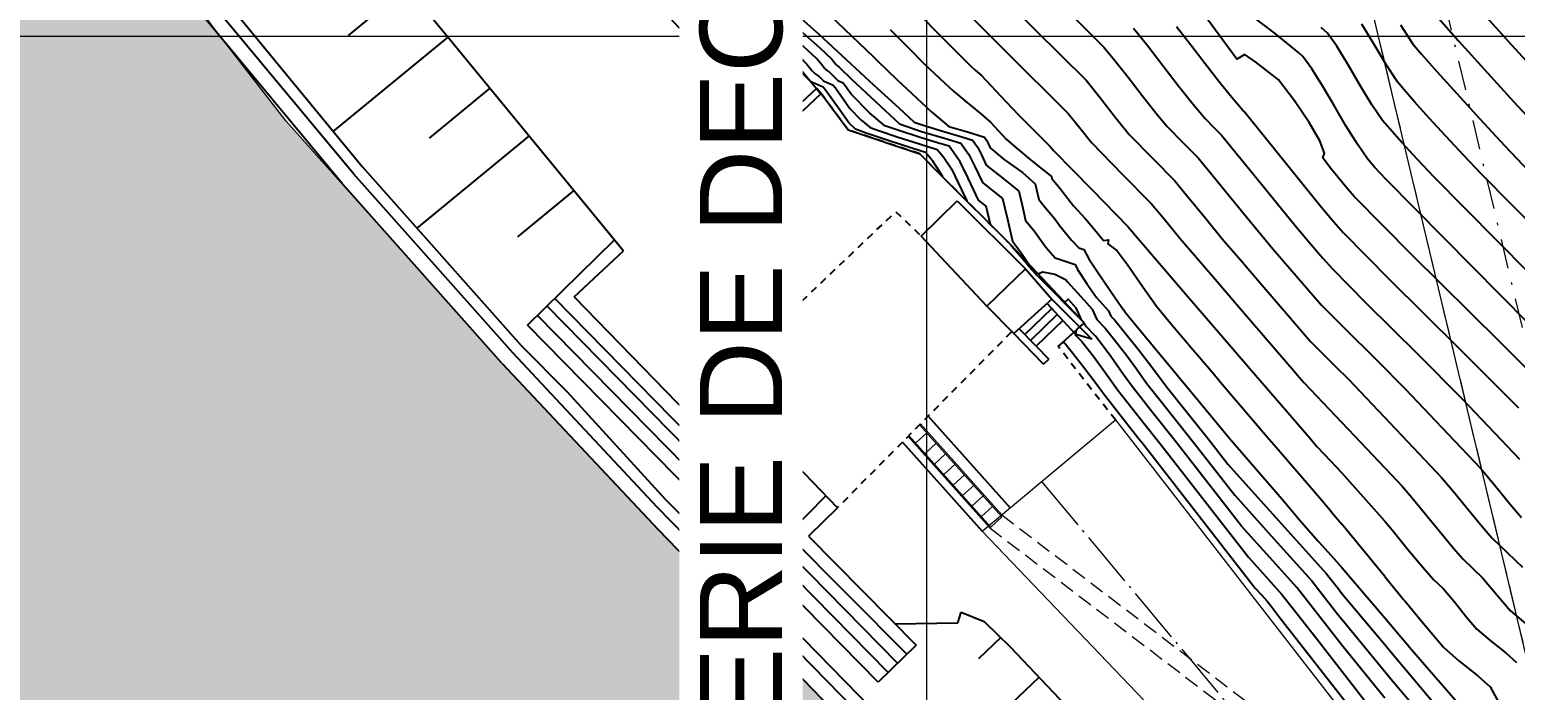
# Model space of a CAD drawing. Extents: x 61466 to 63015, y 108404 to 110397.
# Drawn here: x 62411.9 to 62475, y 108572.2 to 108600.3 of the extents above; entities that cross this region are included whole.
import ezdxf
from ezdxf import colors
from ezdxf.entities.mleader import LeaderData, LeaderLine
from ezdxf.math import Vec2, Vec3

# ---------------------------------------------------------------- set-up
doc = ezdxf.new("R2010")
doc.units = 0
doc.header["$LTSCALE"] = 1.000015
doc.header["$MEASUREMENT"] = 0
for name, pattern in [('ACAD_ISO04W100', [30, 24, -3, 0, -3]), ('DOT', [0.55, 0.3, -0.25]), ('NASCOSTA', [9.525, 6.35, -3.175]), ('TRATTEGGIATA', [0.75, 0.5, -0.25]), ('TRATTOPUNTO2', [0.5, 0.25, -0.125, 0, -0.125])]:
    doc.linetypes.add(name, pattern=pattern)
for name, color, linetype in [('Bâti', 7, 'Continuous'), ('CANALISATION', 2, 'Continuous'), ('colore lago', 131, 'Continuous'), ('coordinate', 2, 'Continuous'), ('curve livello 5m', 7, 'Continuous'), ('LIN010TR', 2, 'NASCOSTA'), ('LIN018TR', 6, 'NASCOSTA'), ('LIN025CO', 7, 'Continuous'), ('pendenze', 2, 'Continuous'), ('Per+Mod Surf', 7, 'Continuous'), ('SCALE', 2, 'Continuous'), ('sezioni', 7, 'Continuous'), ('TalusHautBas', 7, 'Continuous'), ('TRATTCOLO-32', 255, 'Continuous')]:
    doc.layers.add(name, color=color, linetype=linetype)
doc.layers.add('Colori bordi', color=5, linetype='Continuous', plot=False)
doc.layers.add('no_plot', color=5, linetype='Continuous', plot=False)
doc.layers.add('LINE035', color=1, linetype='Continuous', lineweight=35)
doc.styles.add('ARIAL', font='arial.ttf')

# ---------------------------------------------------------------- blocks, each defined once
blk = doc.blocks.new('CONTORNO')
at = {"layer": 'Colori bordi', "lineweight": 0, "ltscale": 2, "flags": 128}
blk.add_lwpolyline([(-22.578, 81.44), (16.586, -82.868), (15.866, -82.007), (19.27, -96.287), (18.407, -96.98), (19.153, -100.108)], dxfattribs=at)

msp = doc.modelspace()

# ---------------------------------------------------------------- hatches: boundary and pattern name
at = {"layer": 'colore lago', "linetype": 'Continuous', "lineweight": 0}
msp.add_hatch(color=256, dxfattribs=at).paths.add_polyline_path([(62547.915, 108426.777), (62544.897, 108437.007), (62544.493, 108444.651), (62545.356, 108452.699), (62543.608, 108459.606), (62537.06, 108468.431), (62530.397, 108473.862), (62527.61, 108478.063), (62523.513, 108483.362), (62517.305, 108489.509), (62515.162, 108489.283), (62513.59, 108490.987), (62513.852, 108495.246), (62504.852, 108507.641), (62496.282, 108519.444), (62493.401, 108518.757), (62485.503, 108525.16), (62484.758, 108528.288), (62471.397, 108544.28), (62471.521, 108544.381), (62471.307, 108544.63), (62466.582, 108550.14), (62461.323, 108555.669), (62452.234, 108564.908), (62445.975, 108571.355), (62438.597, 108578.993), (62431.968, 108586.051), (62422.759, 108596.383), (62419.614, 108600.43), (62408.579, 108615.912), (62402.883, 108625.049), (62402.43, 108624.768), (62397.589, 108621.762), (62392.271, 108618.46), (62379.582, 108610.581), (62385.62, 108600.92), (62400.115, 108577.726), (62397.691, 108576.2), (62399.555, 108573.013), (62400.542, 108570.997), (62402.182, 108566.645), (62403.779, 108562.376), (62405.518, 108558.228), (62408.196, 108552.888), (62411.192, 108547.807), (62415.156, 108541.54), (62417.677, 108537.481), (62418.985, 108535.375), (62423.804, 108527.74), (62427.401, 108522.066), (62428.917, 108522.33), (62431.999, 108520.483), (62435.209, 108517.103), (62435.248, 108508.375), (62442.532, 108497.745), (62448.327, 108490.271), (62457.902, 108478.106), (62469.007, 108462.331), (62468.89, 108461.981), (62477.152, 108449.843), (62486.864, 108436.011), (62496.889, 108418.536), (62504.8, 108403.974), (62555.468, 108403.974), (62553.625, 108410.285), (62549.503, 108421.578)])

# ---------------------------------------------------------------- linework, layer by layer
at = {"layer": 'Bâti', "linetype": 'Continuous'}
for p, q in [((62443.681, 108595.818), (62427.582, 108613.222)), ((62435.91, 108604.601), (62443.657, 108596.226)), ((62420.086, 108601.653), (62426.004, 108594.446)), ((62425.15, 108593.724), (62419.158, 108600.935)), ((62425.639, 108594.131), (62419.665, 108601.319)), ((62445.32, 108597.765), (62443.657, 108596.226)), ((62445.32, 108597.765), (62445.334, 108597.776)), ((62445.521, 108597.556), (62445.334, 108597.776)), ((62445.521, 108597.556), (62443.681, 108595.818)), ((62432.404, 108586.516), (62425.639, 108594.131)), ((62426.004, 108594.446), (62432.761, 108586.841)), ((62429.779, 108588.513), (62425.163, 108593.709)), ((62449.778, 108591.481), (62451.3, 108592.991)), ((62451.3, 108592.991), (62454.206, 108590.102)), ((62452.56, 108588.504), (62449.778, 108591.481)), ((62435.016, 108588.904), (62437.114, 108590.869)), ((62436.734, 108591.331), (62437.114, 108590.869)), ((62454.206, 108590.102), (62452.56, 108588.504)), ((62454.206, 108590.102), (62455.332, 108588.799)), ((62435.016, 108588.904), (62439.879, 108583.902)), ((62431.928, 108586.094), (62429.779, 108588.513)), ((62448.772, 108573.313), (62433.862, 108588.513)), ((62439.877, 108583.039), (62434.191, 108588.836)), ((62453.717, 108587.341), (62452.56, 108588.504)), ((62455.792, 108587.901), (62455.139, 108588.625)), ((62455.332, 108588.799), (62457.031, 108587.098)), ((62447.946, 108572.503), (62433.036, 108587.703)), ((62448.365, 108572.914), (62433.455, 108588.114)), ((62455.792, 108587.901), (62456.355, 108587.304)), ((62454.983, 108586.044), (62453.717, 108587.341)), ((62454.664, 108586.801), (62453.941, 108587.544)), ((62457.031, 108587.098), (62456.355, 108587.304)), ((62438.547, 108579.955), (62432.404, 108586.516)), ((62432.761, 108586.841), (62434.721, 108584.858)), ((62454.664, 108586.801), (62455.197, 108586.254)), ((62438.597, 108578.993), (62431.968, 108586.051)), ((62454.983, 108586.044), (62455.197, 108586.254)), ((62439.879, 108583.902), (62441.228, 108585.122)), ((62441.228, 108585.122), (62446.208, 108579.926)), ((62434.721, 108584.858), (62438.898, 108580.288)), ((62439.877, 108583.039), (62441.67, 108584.661)), ((62450.071, 108583.829), (62453.562, 108579.93)), ((62448.972, 108582.719), (62452.365, 108578.929)), ((62438.898, 108580.288), (62442.358, 108576.818)), ((62445.724, 108580.432), (62444.099, 108578.797)), ((62447.629, 108570.66), (62438.547, 108579.955)), ((62446.208, 108579.926), (62444.987, 108578.725)), ((62445.975, 108571.355), (62438.597, 108578.993)), ((62444.099, 108578.797), (62449.17, 108573.703)), ((62444.987, 108578.725), (62449.555, 108574.081)), ((62442.358, 108576.818), (62459.629, 108559.171)), ((62449.555, 108574.081), (62447.946, 108572.503))]:
    msp.add_line(p, q, dxfattribs=at)
at = {"layer": 'Bâti', "linetype": 'DOT'}
for p, q in [((62441.122, 108585.317), (62448.691, 108592.527)), ((62448.691, 108592.527), (62449.778, 108591.481)), ((62453.602, 108587.397), (62448.972, 108582.719)), ((62448.972, 108582.719), (62446.208, 108579.926))]:
    msp.add_line(p, q, dxfattribs=at)
at = {"layer": 'CANALISATION', "linetype": 'Continuous', "lineweight": 0}
for p, q in [((62449.219, 108582.968), (62452.691, 108579.077)), ((62449.538, 108582.685), (62450.014, 108583.122)), ((62449.938, 108582.238), (62450.413, 108582.675)), ((62450.337, 108581.79), (62450.813, 108582.227)), ((62450.737, 108581.342), (62451.212, 108581.779)), ((62451.136, 108580.895), (62451.612, 108581.332)), ((62451.536, 108580.447), (62452.011, 108580.884)), ((62451.935, 108579.999), (62452.411, 108580.436)), ((62452.335, 108579.551), (62452.81, 108579.988)), ((62452.734, 108579.104), (62453.21, 108579.541))]:
    msp.add_line(p, q, dxfattribs=at)
at = {"layer": 'CANALISATION', "linetype": 'Continuous', "lineweight": 0, "flags": 128}
for points in [[(62453.21, 108579.541), (62449.709, 108583.463)], [(62453.2, 108579.627), (62449.744, 108583.499)], [(62452.734, 108579.104), (62449.254, 108583.004)]]:
    msp.add_lwpolyline(points, dxfattribs=at)
at = {"layer": 'Colori bordi', "linetype": 'Continuous', "lineweight": 0, "flags": 128}
msp.add_lwpolyline([(62485.503, 108525.16), (62484.758, 108528.288), (62471.397, 108544.28), (62471.521, 108544.381), (62471.307, 108544.63), (62466.582, 108550.14), (62461.323, 108555.669), (62452.234, 108564.908), (62445.975, 108571.355), (62438.597, 108578.993), (62431.968, 108586.051), (62422.759, 108596.383), (62419.614, 108600.43), (62408.579, 108615.912)], dxfattribs=at)
at = {"layer": 'coordinate', "linetype": 'Continuous', "lineweight": 0}
for p, q in [((62450, 108778.484), (62450, 108403.974)), ((62300, 108600), (62447.744, 108600)), ((62447.744, 108600), (62587, 108600))]:
    msp.add_line(p, q, dxfattribs=at)
at = {"layer": 'curve livello 5m', "color": 2}
for p, q in [((62467.663, 108583.56), (62469.492, 108581.629)), ((62467.663, 108575.186), (62469.492, 108572.96))]:
    msp.add_line(p, q, dxfattribs=at)
at = {"layer": 'curve livello 5m', "color": 2, "flags": 128}
for points in [[(62447.744, 108604.79), (62448.225, 108604.4), (62448.809, 108603.925), (62448.809, 108603.925), (62453.306, 108599.413), (62456.029, 108596.702), (62456.516, 108596.091), (62457.013, 108595.468), (62457.013, 108595.468), (62458.328, 108594.13), (62459.562, 108592.875), (62460.102, 108592.218), (62460.774, 108591.398), (62460.774, 108591.398), (62462.187, 108589.755), (62463.53, 108588.195), (62465.643, 108585.738), (62465.854, 108585.492), (62466.049, 108585.265), (62467.663, 108583.56)], [(62477.595, 108583.769), (62474.394, 108586.978), (62470.648, 108590.689), (62468.188, 108593.176), (62467.908, 108593.502), (62467.185, 108594.384), (62466.851, 108594.813), (62466.925, 108595.021), (62466.729, 108595.539), (62466.275, 108596.327), (62465.657, 108597.24), (62464.965, 108598.133), (62464.965, 108598.133), (62464.886, 108598.205), (62464.013, 108598.893), (62463.542, 108599.21), (62463.203, 108599.014), (62459.92, 108603.49)], [(62444.096, 108600.732), (62444.721, 108600.156), (62445.463, 108599.499), (62445.971, 108599.02), (62446.014, 108598.961), (62446.064, 108598.902), (62446.164, 108598.785), (62446.219, 108598.728), (62446.29, 108598.68), (62446.84, 108598.138), (62447.021, 108597.973), (62448.851, 108596.26), (62449.793, 108595.944), (62450.769, 108595.65), (62451.458, 108595.438), (62451.805, 108594.958), (62452.051, 108594.447), (62452.379, 108593.766), (62452.822, 108593.415), (62453.227, 108593.083), (62453.44, 108592.208), (62453.652, 108591.268), (62453.701, 108591.211), (62454.035, 108590.759), (62454.356, 108590.298)], [(62471.796, 108600.743), (62472.625, 108599.8), (62473.713, 108598.592), (62474.972, 108597.216), (62476.314, 108595.769)], [(62454.747, 108589.882), (62454.937, 108589.97), (62455.464, 108589.875), (62455.94, 108589.629), (62455.94, 108589.629), (62455.947, 108589.617), (62455.996, 108589.544), (62456.565, 108588.919), (62457.052, 108588.373), (62457.052, 108588.373), (62457.246, 108587.936), (62457.6, 108587.565), (62457.998, 108587.076), (62458.501, 108586.429), (62458.501, 108586.429), (62458.925, 108585.842), (62459.361, 108585.237), (62459.361, 108585.237), (62459.923, 108584.518), (62461.332, 108582.746), (62463.111, 108580.463), (62464.791, 108578.596), (62466.385, 108576.824), (62467.511, 108575.38), (62467.663, 108575.186)], [(62469.492, 108581.629), (62470.241, 108580.837), (62470.717, 108580.279), (62471.292, 108579.578), (62471.886, 108578.849), (62472.418, 108578.204), (62472.807, 108577.757), (62472.807, 108577.757), (62473.236, 108577.349), (62473.666, 108576.94), (62473.666, 108576.94), (62474.269, 108576.215), (62474.831, 108575.545), (62474.831, 108575.545), (62475.575, 108574.921), (62476.208, 108574.377), (62476.208, 108574.377), (62476.613, 108573.592), (62477.076, 108572.662), (62477.076, 108572.662), (62478.195, 108571.125), (62479.771, 108568.987), (62480.245, 108568.404), (62480.463, 108568.145)], [(62469.492, 108572.96), (62469.754, 108572.648), (62471.565, 108570.509), (62471.676, 108570.367), (62472.271, 108569.678), (62472.976, 108568.884), (62473, 108568.855)]]:
    msp.add_lwpolyline(points, dxfattribs=at)
at = {"layer": 'LIN010TR', "linetype": 'TRATTOPUNTO2', "lineweight": 0, "ltscale": 5, "flags": 128}
msp.add_lwpolyline([(62455.145, 108672.281), (62484.936, 108547.295)], dxfattribs=at)
at = {"layer": 'LIN010TR', "lineweight": 0, "ltscale": 0.1, "flags": 128}
for points in [[(62453.2, 108579.627), (62465.895, 108569.944), (62482.946, 108549.535), (62484.869, 108547.234)], [(62452.691, 108579.077), (62465.376, 108569.402), (62482.946, 108548.372), (62484.869, 108546.071)]]:
    msp.add_lwpolyline(points, dxfattribs=at)
at = {"layer": 'LIN018TR', "linetype": 'ACAD_ISO04W100', "lineweight": 0, "ltscale": 0.1, "flags": 128}
msp.add_lwpolyline([(62454.896, 108581.044), (62481.938, 108548.677), (62484.869, 108545.169)], dxfattribs=at)
at = {"layer": 'LIN025CO', "linetype": 'TRATTEGGIATA', "lineweight": 0, "ltscale": 2}
msp.add_line((62439.65, 108724.004), (62483.092, 108541.745), dxfattribs=at)
at = {"layer": 'LIN025CO', "linetype": 'Continuous'}
for p, q in [((62445.495, 108597.559), (62445.521, 108597.556)), ((62445.521, 108597.556), (62446.667, 108596.004)), ((62446.667, 108596.004), (62449.718, 108594.988)), ((62449.718, 108594.988), (62450.669, 108594.029)), ((62450.669, 108594.029), (62453.568, 108591.134)), ((62453.568, 108591.134), (62454.692, 108589.828)), ((62454.692, 108589.828), (62456.71, 108587.8)), ((62456.71, 108587.8), (62455.601, 108586.787))]:
    msp.add_line(p, q, dxfattribs=at)
at = {"layer": 'no_plot'}
for p, q in [((62469.492, 108579.366), (62467.663, 108581.42)), ((62469.492, 108576.999), (62467.663, 108579.229)), ((62467.663, 108577.386), (62469.492, 108575.253)), ((62467.663, 108576.286), (62469.492, 108574.107)), ((62469.492, 108571.822), (62467.663, 108574.086))]:
    msp.add_line(p, q, dxfattribs=at)
at = {"layer": 'no_plot', "flags": 128}
for points in [[(62451.065, 108603.839), (62454.627, 108600.265), (62456.784, 108598.118), (62457.361, 108597.409), (62458.034, 108596.537), (62458.626, 108595.808), (62459.621, 108594.796), (62460.555, 108593.845), (62461.064, 108593.232), (62461.875, 108592.235), (62462.579, 108591.379), (62463.357, 108590.474), (62464.097, 108589.615), (62465.484, 108588.002), (62466.337, 108587.01), (62466.759, 108586.583), (62467.402, 108585.946), (62467.952, 108585.395), (62470.212, 108583.008), (62471.901, 108581.224), (62472.416, 108580.616), (62473.035, 108579.858), (62473.626, 108579.136), (62474.056, 108578.637), (62474.702, 108578.022), (62475.35, 108577.407)], [(62444.657, 108602.074), (62447.744, 108599.113)], [(62442.909, 108601.018), (62443.544, 108600.269), (62443.703, 108600.082), (62443.862, 108599.895), (62444.021, 108599.711), (62444.179, 108599.538), (62444.686, 108599.076), (62444.788, 108598.938), (62444.905, 108598.8), (62445.139, 108598.525), (62445.267, 108598.392), (62445.432, 108598.279), (62445.622, 108598.092), (62446.025, 108597.916), (62446.126, 108597.797), (62446.454, 108597.326), (62446.741, 108596.921), (62447.208, 108596.441), (62447.603, 108596.114), (62447.962, 108595.983), (62448.757, 108595.716), (62449.75, 108595.394), (62450.457, 108595.179), (62450.713, 108594.87), (62451.058, 108594.347), (62451.484, 108593.462), (62451.713, 108592.987)], [(62449.475, 108601.142), (62450.778, 108599.821), (62451.856, 108598.748), (62452.064, 108598.552), (62452.325, 108598.332), (62452.735, 108597.903), (62453.372, 108597.216), (62453.925, 108596.629), (62454.669, 108595.89), (62455.274, 108595.286), (62455.4, 108595.128), (62457.034, 108593.465), (62458.568, 108591.904), (62458.968, 108591.417), (62461.017, 108589.036), (62462.964, 108586.775), (62463.825, 108585.773), (62465.276, 108584.087), (62466.27, 108582.929), (62466.608, 108582.536), (62466.615, 108582.528), (62467.176, 108581.924), (62467.663, 108581.42)], [(62455.949, 108601.117), (62457.54, 108599.534), (62458.015, 108598.965), (62458.579, 108598.245), (62459.176, 108597.47), (62459.748, 108596.739), (62460.239, 108596.149), (62460.914, 108595.461), (62461.548, 108594.816), (62462.262, 108593.956), (62463.399, 108592.559), (62464.384, 108591.36), (62464.527, 108591.194), (62464.664, 108591.035), (62464.919, 108590.739), (62466.8, 108588.552), (62467.731, 108587.609), (62469.15, 108586.204), (62470.363, 108584.988), (62472.193, 108583.056), (62473.56, 108581.611), (62474.141, 108580.92), (62474.807, 108580.103), (62475.306, 108579.516)], [(62473.552, 108601.104), (62474.878, 108599.632), (62476.412, 108597.956)], [(62452.716, 108591.985), (62452.532, 108592.769), (62452.216, 108593.024), (62451.767, 108593.954), (62451.431, 108594.652), (62450.958, 108595.309), (62450.467, 108595.459), (62449.771, 108595.669), (62449.771, 108595.669), (62448.743, 108596.005), (62448.227, 108596.187), (62448.227, 108596.187), (62447.569, 108596.732), (62446.79, 108597.532), (62446.79, 108597.532), (62446.499, 108597.946), (62446.452, 108598.002), (62446.261, 108598.085), (62445.861, 108598.479), (62445.743, 108598.56), (62445.651, 108598.655), (62445.485, 108598.851), (62445.401, 108598.95), (62445.328, 108599.048), (62444.775, 108599.557), (62444.137, 108600.135), (62444.137, 108600.135), (62444.026, 108600.257), (62443.913, 108600.387)], [(62444.66, 108600.763), (62445.424, 108600.086), (62447.744, 108597.93)], [(62448.459, 108600.279), (62449.243, 108599.485), (62449.89, 108598.84), (62450.569, 108598.193), (62451.146, 108597.659), (62451.672, 108597.213), (62452.291, 108596.7), (62452.719, 108596.332), (62453.387, 108595.62), (62453.804, 108595.26), (62454.5, 108594.678), (62454.976, 108594.295), (62455.31, 108594.025), (62455.33, 108593.94), (62455.676, 108593.527), (62456.254, 108592.781), (62456.763, 108592.222), (62457.209, 108591.682), (62457.527, 108591.304), (62457.747, 108591.333), (62457.716, 108591.166), (62458.106, 108590.864), (62458.53, 108590.29), (62459.197, 108589.327), (62459.785, 108588.504), (62460.374, 108587.789), (62461.245, 108586.769), (62462.127, 108585.736), (62462.578, 108585.189), (62464.491, 108582.954), (62464.873, 108582.51), (62466.883, 108580.161), (62466.924, 108580.108), (62467.177, 108579.814), (62467.258, 108579.72), (62467.663, 108579.229)], [(62458.807, 108600.343), (62459.409, 108599.582), (62460.057, 108598.741), (62460.71, 108597.896), (62461.322, 108597.12), (62461.852, 108596.489), (62462.208, 108596.127), (62462.542, 108595.787), (62464.323, 108593.616), (62465.661, 108591.955), (62466.265, 108591.238), (62466.858, 108590.549), (62467.262, 108590.093), (62468.704, 108588.636), (62470.898, 108586.462), (62472.774, 108584.582), (62474.173, 108583.104), (62475.22, 108581.999)], [(62460.631, 108600.412), (62461.238, 108599.625), (62461.847, 108598.833), (62462.437, 108598.078), (62462.983, 108597.397), (62463.464, 108596.829), (62463.501, 108596.792), (62463.535, 108596.757), (62463.717, 108596.535), (62466.785, 108592.728), (62467.321, 108592.095), (62467.725, 108591.635), (62469.676, 108589.662), (62472.646, 108586.72), (62475.184, 108584.176)], [(62476.857, 108586.512), (62469.55, 108593.895), (62469.055, 108594.429), (62468.753, 108594.773), (62468.753, 108594.773), (62468.324, 108595.399), (62467.84, 108596.186), (62467.334, 108597.043), (62466.838, 108597.88), (62466.386, 108598.605), (62466.01, 108599.127), (62466.01, 108599.127), (62465.834, 108599.288), (62464.822, 108600.103), (62463.894, 108600.817)], [(62480.983, 108584.502), (62471.575, 108594.009), (62470.882, 108594.748), (62470.219, 108595.47), (62469.689, 108596.062), (62469.393, 108596.411), (62469.393, 108596.411), (62468.947, 108597.07), (62468.443, 108597.904), (62467.927, 108598.781), (62467.449, 108599.565), (62467.055, 108600.122), (62467.055, 108600.122), (62466.782, 108600.371)], [(62481.467, 108586.172), (62473.6, 108594.122), (62472.848, 108594.922), (62472.093, 108595.736), (62471.384, 108596.511), (62470.771, 108597.191), (62470.304, 108597.722), (62470.033, 108598.049), (62470.033, 108598.049), (62469.563, 108598.757), (62469.033, 108599.648), (62468.519, 108600.507)], [(62470.164, 108600.473), (62470.673, 108599.687), (62471.05, 108599.232), (62471.698, 108598.495), (62472.549, 108597.551), (62473.532, 108596.476), (62474.581, 108595.345), (62475.625, 108594.235)], [(62450.709, 108593.989), (62450.684, 108594.041), (62450.267, 108594.675), (62449.956, 108595.05), (62449.956, 108595.05), (62449.728, 108595.119), (62448.457, 108595.531), (62447.439, 108595.873), (62446.979, 108596.041), (62446.979, 108596.041), (62446.692, 108596.31), (62446.254, 108596.928), (62445.752, 108597.648), (62445.752, 108597.648), (62445.598, 108597.83), (62445.081, 108598.056), (62444.801, 108598.334), (62444.373, 108598.822), (62443.14, 108600.239)], [(62447.744, 108599.113), (62447.924, 108598.932), (62448.732, 108598.158), (62449.585, 108597.355), (62450.228, 108596.765), (62450.951, 108596.156), (62451.741, 108595.923), (62452.46, 108595.697), (62452.552, 108595.569), (62452.618, 108595.432), (62452.706, 108595.25), (62453.314, 108594.729), (62454.086, 108594.194), (62454.615, 108593.711), (62454.771, 108593.05), (62455.066, 108592.693), (62455.459, 108592.227), (62455.674, 108591.927), (62456.17, 108591.321), (62456.472, 108590.994), (62456.694, 108590.918), (62456.897, 108590.528), (62457.242, 108590.009), (62457.813, 108589.171), (62458.301, 108588.445), (62458.352, 108588.364), (62458.406, 108588.323), (62458.462, 108588.243), (62458.898, 108587.702), (62459.649, 108586.789), (62460.49, 108585.778), (62460.693, 108585.541), (62461.648, 108584.383), (62462.592, 108583.239), (62462.946, 108582.825), (62465.12, 108580.295), (62465.277, 108580.112), (62465.28, 108580.108), (62465.853, 108579.432), (62466.66, 108578.503), (62467.204, 108577.9), (62467.65, 108577.402), (62467.663, 108577.386)], [(62447.744, 108597.93), (62448.817, 108596.949), (62449.475, 108596.333), (62449.814, 108596.219), (62450.599, 108595.981), (62451.504, 108595.711), (62451.959, 108595.568), (62452.179, 108595.263), (62452.334, 108594.94), (62452.542, 108594.508), (62453.263, 108593.937), (62453.921, 108593.397), (62454.066, 108592.8), (62454.212, 108592.159), (62454.58, 108591.719), (62455.081, 108591.02), (62455.474, 108590.56), (62456.317, 108590.274), (62456.422, 108590.072), (62456.827, 108589.442), (62457.228, 108588.877), (62457.746, 108588.302), (62457.841, 108588.088), (62458.015, 108587.905), (62458.426, 108587.408), (62459.003, 108586.68), (62459.573, 108585.94), (62459.974, 108585.386), (62460.235, 108585.052), (62462.044, 108582.774), (62462.82, 108581.779), (62464.974, 108579.385), (62467.018, 108577.113), (62467.516, 108576.475), (62467.663, 108576.286)], [(62455.882, 108588.678), (62456.028, 108588.809), (62456.357, 108588.443), (62456.584, 108587.933)], [(62467.663, 108574.086), (62466.561, 108575.499), (62465.752, 108576.535), (62464.608, 108577.807), (62463.403, 108579.147), (62460.619, 108582.717), (62459.612, 108583.985), (62458.749, 108585.089), (62458.325, 108585.672), (62457.834, 108586.36), (62457.428, 108586.918), (62457.428, 108586.918), (62457.185, 108587.224), (62456.778, 108587.65), (62456.719, 108587.736), (62456.688, 108587.78)], [(62455.85, 108587.014), (62455.843, 108586.953), (62455.937, 108586.86), (62456.22, 108586.513), (62456.678, 108585.928), (62457.172, 108585.28), (62457.525, 108584.792), (62458.989, 108582.918), (62459.194, 108582.661), (62463.985, 108576.515), (62464.242, 108576.229), (62464.486, 108575.957), (62464.659, 108575.736), (62465.006, 108575.291), (62469.276, 108569.818)], [(62456.382, 108587.5), (62456.331, 108587.329), (62456.326, 108587.284), (62456.608, 108587.006), (62457.086, 108586.396), (62457.611, 108585.668), (62458.137, 108584.94), (62459.301, 108583.452), (62459.907, 108582.689), (62463.694, 108577.831), (62464.425, 108577.018), (62465.119, 108576.246), (62465.61, 108575.617), (62466.596, 108574.353), (62468.961, 108571.321)], [(62469.492, 108579.366), (62469.801, 108578.99), (62470.489, 108578.144), (62471.106, 108577.397), (62471.557, 108576.878), (62471.982, 108576.474), (62472.451, 108575.921), (62472.982, 108575.261), (62473.406, 108574.768), (62473.97, 108574.282), (62474.647, 108573.741), (62475.089, 108573.341)], [(62469.492, 108576.999), (62470.29, 108576.032), (62470.316, 108576.002), (62470.339, 108575.976), (62471.063, 108575.092), (62471.982, 108573.992), (62472.647, 108573.417), (62473.448, 108572.777), (62473.971, 108572.305), (62474.326, 108571.654), (62474.794, 108570.663), (62475.225, 108569.827)], [(62469.492, 108575.253), (62470.173, 108574.442), (62470.519, 108574.041), (62470.549, 108574.004), (62471.284, 108573.148), (62472.136, 108572.165), (62472.579, 108571.641), (62472.707, 108571.361), (62472.968, 108571.143), (62473.371, 108570.719), (62473.94, 108570.083), (62474.574, 108569.35), (62475.168, 108568.639)], [(62469.492, 108574.107), (62469.824, 108573.712), (62471.314, 108571.937), (62472.154, 108570.944), (62472.206, 108570.878), (62472.749, 108570.247), (62473.428, 108569.479), (62474.068, 108568.754), (62474.492, 108568.251), (62474.867, 108567.708), (62475.335, 108567.089)]]:
    msp.add_lwpolyline(points, dxfattribs=at)
at = {"layer": 'pendenze', "linetype": 'Continuous'}
for p, q in [((62427.903, 108602.084), (62425.403, 108600.028)), ((62429.64, 108599.956), (62424.751, 108595.935)), ((62431.43, 108597.778), (62428.849, 108595.655)), ((62433.099, 108595.75), (62428.321, 108591.82)), ((62435.006, 108593.432), (62432.609, 108591.46)), ((62433.036, 108587.703), (62436.734, 108591.331)), ((62453.16, 108574.404), (62452.215, 108573.507)), ((62454.789, 108572.716), (62450.425, 108568.575))]:
    msp.add_line(p, q, dxfattribs=at)
at = {"layer": 'Per+Mod Surf', "linetype": 'Continuous'}
for p, q in [((62438.073, 108606.318), (62444.21, 108599.096)), ((62444.21, 108599.096), (62445.32, 108597.765)), ((62445.32, 108597.765), (62445.495, 108597.559)), ((62445.495, 108597.559), (62445.521, 108597.556)), ((62445.521, 108597.556), (62446.667, 108596.004)), ((62446.667, 108596.004), (62449.718, 108594.988)), ((62449.718, 108594.988), (62450.669, 108594.029)), ((62450.669, 108594.029), (62453.568, 108591.134)), ((62453.568, 108591.134), (62456.71, 108587.8)), ((62456.71, 108587.8), (62455.601, 108586.787))]:
    msp.add_line(p, q, dxfattribs=at)
at = {"layer": 'SCALE', "linetype": 'Continuous'}
for p, q in [((62455.332, 108588.799), (62453.717, 108587.341)), ((62455.31, 108588.396), (62454.182, 108587.296)), ((62455.551, 108588.148), (62454.423, 108587.049)), ((62455.792, 108587.901), (62454.664, 108586.801))]:
    msp.add_line(p, q, dxfattribs=at)
at = {"layer": 'sezioni', "linetype": 'Continuous', "lineweight": 0, "flags": 128}
msp.add_lwpolyline([(62468.3, 108562.272), (62452.365, 108578.929), (62458.035, 108583.666), (62469.779, 108568.539), (62471.01, 108566.95)], dxfattribs=at)
at = {"layer": 'TalusHautBas', "linetype": 'Continuous'}
for p, q in [((62413.943, 108619.185), (62429.763, 108599.805)), ((62429.763, 108599.805), (62437.074, 108590.918)), ((62429.763, 108599.805), (62437.114, 108590.869)), ((62448.659, 108574.992), (62451.326, 108575.027)), ((62451.326, 108575.027), (62451.469, 108575.489)), ((62451.469, 108575.489), (62452.457, 108575.095)), ((62452.457, 108575.095), (62453.569, 108574.001)), ((62453.569, 108574.001), (62463.936, 108563.075))]:
    msp.add_line(p, q, dxfattribs=at)
at = {"layer": 'TalusHautBas', "linetype": 'DOT'}
for p, q in [((62446.667, 108596.004), (62445.521, 108597.556)), ((62449.718, 108594.988), (62446.667, 108596.004)), ((62449.718, 108594.988), (62450.669, 108594.029)), ((62450.669, 108594.029), (62453.568, 108591.134)), ((62453.568, 108591.134), (62454.692, 108589.828)), ((62454.692, 108589.828), (62456.71, 108587.8)), ((62455.601, 108586.787), (62456.71, 108587.8)), ((62458.035, 108583.666), (62455.601, 108586.787))]:
    msp.add_line(p, q, dxfattribs=at)

# ---------------------------------------------------------------- block references
at = {"layer": 'TRATTCOLO-32', "linetype": 'Continuous', "lineweight": 0}
msp.add_blockref('CONTORNO', (62466.351, 108625.268), dxfattribs=at)

# ---------------------------------------------------------------- next in the draw order: leaders
at = {"layer": 'LINE035', "linetype": 'Continuous', "lineweight": 0}
ml = msp.add_multileader_mtext('Standard', dxfattribs=at)
ml.set_content('GALERIE DE DECHARGE', color=256, style='ARIAL')
ml.set_leader_properties()
ml.build(insert=Vec2(0, 0))
ml.multileader.update_dxf_attribs({"has_text_frame": 1, "text_left_attachment_type": 2, "text_right_attachment_type": 2, "dogleg_length": 0.36, "arrow_head_size": 5, "scale": 10})
ctx = ml.context
ctx.base_point, ctx.scale, ctx.char_height, ctx.arrow_head_size, ctx.landing_gap_size, ctx.plane_origin, ctx.plane_x_axis, ctx.plane_y_axis = Vec3(62442.17, 108560.036), 10, 3.5, 5, 0.9, Vec3(62461.64, 108551.915), Vec3(0, 1), Vec3(-1, 0)
ctx.left_attachment, ctx.right_attachment = 2, 2
notes = []
notes.append((ctx, [(0, (1, 1, 0), (62442.17, 108556.436), (0, 1), 3.6, [(0, [(62481.084, 108553.028)], 0, [])])]))
ctx.mtext.insert, ctx.mtext.text_direction, ctx.mtext.rotation, ctx.mtext.flow_direction = Vec3(62440.36, 108560.936), Vec3(0, 1), 1.570796, 5
ctx.mtext.has_bg_fill, ctx.mtext.bg_color, ctx.mtext.bg_scale_factor, ctx.mtext.bg_transparency, ctx.mtext.use_window_bg_color = 1, -1073741824, 1.25, 0, 1
for ctx, leaders in notes:
    for number, flags, end, landing, length, lines in leaders:
        leader = LeaderData()
        leader.index, (leader.has_last_leader_line, leader.has_dogleg_vector, leader.attachment_direction) = number, flags
        leader.last_leader_point, leader.dogleg_vector, leader.dogleg_length = Vec3(end), Vec3(landing), length
        for number, points, colour, breaks in lines:
            line = LeaderLine()
            line.index, line.vertices, line.color, line.breaks = number, Vec3.list(points), colors.encode_raw_color(colour), breaks
            leader.lines.append(line)
        ctx.leaders.append(leader)

doc.saveas('drawing.dxf')
